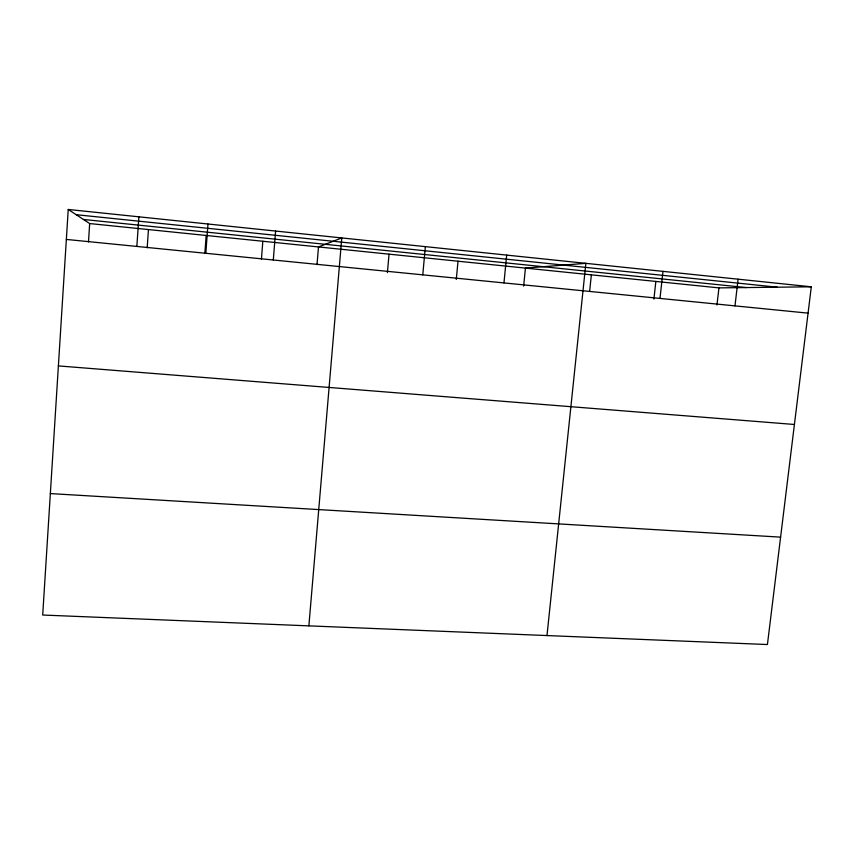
<?xml version="1.0" encoding="UTF-8"?>
<svg xmlns="http://www.w3.org/2000/svg" width="854" height="854" viewBox="0 0 854 854"><rect width="100%" height="100%" fill="white"/><g stroke="black" fill="none" stroke-linecap="round" stroke-linejoin="round"><path stroke-width="1.28" d="M68.235 209.465L42.7 615.029L767.426 644.535L811.3 286.805L68.235 209.465L89.67 223.556L718.94 287.883L811.3 286.805M88.485 241.938L89.67 223.556M136.853 246.432L138.882 216.82M147.187 247.777L148.457 229.566M204.832 253.499L206.166 235.469M205.814 253.286L207.992 224.004M261.431 259.125L262.829 241.255M273.301 259.99L275.607 231.05M317.015 264.644L318.489 246.945L341.781 237.935L308.87 625.865M387.406 272.618L389.05 254.161M422.773 274.849L425.356 246.635M456.292 279.45L458.011 261.207M503.967 282.92L506.689 255.1M523.641 286.122L525.434 268.103L585.865 263.342L546.987 635.557M589.623 291.385L591.363 274.839M653.908 299.049L655.851 281.436M659.982 298.42L662.982 271.369M716.965 305.006L718.94 287.883M734.984 305.881L738.091 279.183M50.343 493.58L780.599 537.134M58.382 365.907L794.412 424.481M66.345 239.43L808.065 313.14M76.198 214.696L777.407 287.2M83.436 219.457L746.193 287.563"/></g></svg>
